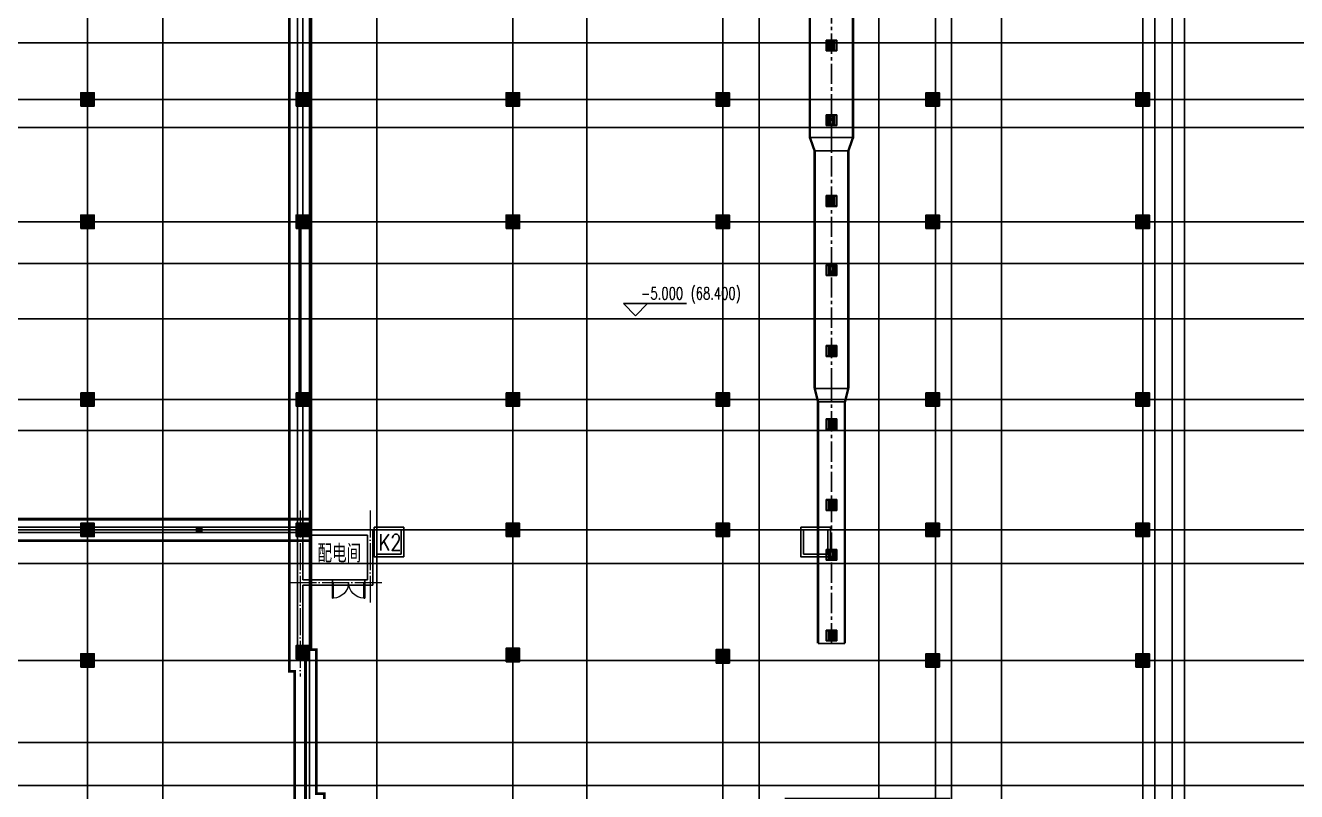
# Model space of a CAD drawing. Extents: x 369444 to 684549, y -549309 to 575337.
# Drawn here: x 440770 to 487992, y 224932 to 253407 of the extents above; entities that cross this region are included whole.
import ezdxf

# ---------------------------------------------------------------- set-up
doc = ezdxf.new("R2010")
doc.units = 0
doc.header["$LTSCALE"] = 1000
doc.header["$MEASUREMENT"] = 0
for name, pattern in [('CENTER2', [1.125, 0.75, -0.125, 0.125, -0.125]), ('DASH', [0.35, 0.25, -0.1]), ('DOTE', [2.42, 2, -0.2, 0.02, -0.2])]:
    doc.linetypes.add(name, pattern=pattern)
for name, color, linetype in [('COLUMN', 9, 'Continuous'), ('DOTE', 1, 'Continuous'), ('DUCT-排烟中心线', 5, 'CENTER2'), ('DUCT-排烟法兰', 4, 'Continuous'), ('DUCT-排烟管', 2, 'Continuous'), ('DUCT-排烟管端线', 4, 'Continuous'), ('WALL', 9, 'Continuous'), ('WINDOW', 4, 'Continuous'), ('景观场地标高', 4, 'Continuous'), ('构造柱', 6, 'Continuous'), ('车库集水坑', 60, 'Continuous'), ('防火分区线', 7, 'Continuous'), ('风管标注', 3, 'Continuous')]:
    doc.layers.add(name, color=color, linetype=linetype)
doc.layers.add('DOTE2', color=122, linetype='DOTE', lineweight=9)
doc.layers.add('TEXT', color=7, linetype='Continuous', lineweight=13)
doc.styles.add('_HZTXT', font='txt.shx', dxfattribs={"width": 0.8, "bigfont": 'HZTXT.shx'})
doc.styles.add('_TCH_DIM', font='SIMPLEX', dxfattribs={"bigfont": 'GBCBIG'})

# ---------------------------------------------------------------- blocks, each defined once
blk = doc.blocks.new('A$C47E9097D')
at = {"layer": '构造柱'}
blk.add_hatch(color=256, dxfattribs=at).paths.add_polyline_path([(66800, -235750), (66600, -235750), (66600, -235950), (66800, -235950)])
blk.add_lwpolyline([(66600, -235750), (66800, -235750), (66800, -235950), (66600, -235950)], close=True, dxfattribs=at)
blk = doc.blocks.new('$DorLib2D$00000213')
at = {"color": 0, "linetype": 'DASH', "const_width": 0.02}
blk.add_lwpolyline([(0.5, 0), (-0.5, 0)], dxfattribs=at)
blk = doc.blocks.new('$DorLib2D$00000002')
for p, q in [((-0.5, 0), (-0.5, 0.4875)), ((-0.475, 0.4875), (-0.5, 0.4875)), ((-0.475, 0), (-0.475, 0.4875)), ((0.475, 0), (0.475, 0.4875)), ((0.475, 0.4875), (0.5, 0.4875)), ((0.5, 0), (0.5, 0.4875)), ((-0.5, 0), (-0.475, 0)), ((0.5, 0), (0.475, 0))]:
    blk.add_line(p, q)
at = {"lineweight": 13}
for centre, start, end in [((-0.4875, 0), 0, 88.53072), ((0.4875, 0), 91.46928, 180)]:
    blk.add_arc(centre, 0.4875, start, end, dxfattribs=at)
blk = doc.blocks.new('column500')
h = blk.add_hatch(color=0)
h.dxf.hatch_style = 1
h.paths.add_polyline_path([(-216381, -381440), (-215881, -381440), (-215881, -380940), (-216381, -380940)])
at = {"color": 0}
blk.add_lwpolyline([(-216381, -381440), (-215881, -381440), (-215881, -380940), (-216381, -380940)], close=True, dxfattribs=at)
blk = doc.blocks.new('56154dghgh')
at = {"layer": '车库集水坑', "lineweight": -2}
for points in [[(525097111, 3952329891), (525098211, 3952329891), (525098211, 3952328791), (525097111, 3952328791)], [(525097211, 3952329791), (525098111, 3952329791), (525098111, 3952328891), (525097211, 3952328891)]]:
    blk.add_lwpolyline(points, close=True, dxfattribs=at)
blk = doc.blocks.new('N-风管')
at = {"color": 0}
for p, q in [((38489306559.016144, 3905347290.749675, 2600), (38489306470.127258, 3905347330.749675, 2600)), ((38489306470.127258, 3905347330.749675, 2600), (38489306470.127258, 3905346930.749675, 2600)), ((38489306870.127258, 3905347330.749675, 2600), (38489306470.127258, 3905347330.749675, 2600)), ((38489306633.090218, 3905347290.749675, 2600), (38489306633.090218, 3905346978.749675, 2600)), ((38489306707.164299, 3905347290.749675, 2600), (38489306707.164299, 3905346978.749675, 2600)), ((38489306870.127258, 3905347330.749675, 2600), (38489306781.238373, 3905347290.749675, 2600)), ((38489306470.127258, 3905346930.749675, 2600), (38489306559.016144, 3905346978.749675, 2600)), ((38489306470.127258, 3905346930.749675, 2600), (38489306870.127258, 3905346930.749675, 2600)), ((38489306870.127258, 3905346930.749675, 2600), (38489306781.238373, 3905346978.749675, 2600)), ((38489306559.016144, 3905344515.368634, 2600), (38489306470.127258, 3905344555.368634, 2600)), ((38489306470.127258, 3905344555.368634, 2600), (38489306470.127258, 3905344155.368634, 2600)), ((38489306870.127258, 3905344555.368634, 2600), (38489306470.127258, 3905344555.368634, 2600)), ((38489306633.090218, 3905344515.368634, 2600), (38489306633.090218, 3905344203.368634, 2600)), ((38489306707.164299, 3905344515.368634, 2600), (38489306707.164299, 3905344203.368634, 2600)), ((38489306870.127258, 3905344555.368634, 2600), (38489306781.238373, 3905344515.368634, 2600)), ((38489306470.127258, 3905344155.368634, 2600), (38489306559.016144, 3905344203.368634, 2600)), ((38489306470.127258, 3905344155.368634, 2600), (38489306870.127258, 3905344155.368634, 2600)), ((38489306870.127258, 3905344155.368634, 2600), (38489306781.238373, 3905344203.368634, 2600)), ((38489306559.016144, 3905341515.368634, 2600), (38489306470.127258, 3905341555.368634, 2600)), ((38489306470.127258, 3905341555.368634, 2600), (38489306470.127258, 3905341155.368634, 2600)), ((38489306870.127258, 3905341555.368634, 2600), (38489306470.127258, 3905341555.368634, 2600)), ((38489306633.090218, 3905341515.368634, 2600), (38489306633.090218, 3905341203.368634, 2600)), ((38489306707.164299, 3905341515.368634, 2600), (38489306707.164299, 3905341203.368634, 2600)), ((38489306870.127258, 3905341555.368634, 2600), (38489306781.238373, 3905341515.368634, 2600)), ((38489306470.127258, 3905341155.368634, 2600), (38489306559.016144, 3905341203.368634, 2600)), ((38489306470.127258, 3905341155.368634, 2600), (38489306870.127258, 3905341155.368634, 2600)), ((38489306870.127258, 3905341155.368634, 2600), (38489306781.238373, 3905341203.368634, 2600)), ((38489306870.127258, 3905338980.368649, 2600), (38489306470.127258, 3905338980.368649, 2600)), ((38489306470.127258, 3905338980.368649, 2600), (38489306559.016144, 3905338932.368649, 2600)), ((38489306470.127258, 3905338580.368649, 2600), (38489306559.016144, 3905338620.368649, 2600)), ((38489306633.090218, 3905338620.368649, 2600), (38489306633.090218, 3905338932.368649, 2600)), ((38489306707.164299, 3905338620.368649, 2600), (38489306707.164299, 3905338932.368649, 2600)), ((38489306870.127258, 3905338980.368649, 2600), (38489306781.238373, 3905338932.368649, 2600)), ((38489306781.238373, 3905338620.368649, 2600), (38489306870.127258, 3905338580.368649, 2600)), ((38489306870.127258, 3905338580.368649, 2600), (38489306870.127258, 3905338980.368649, 2600)), ((38489306470.127258, 3905338580.368649, 2600), (38489306870.127258, 3905338580.368649, 2600)), ((38489306870.127258, 3905335980.368649, 2600), (38489306470.127258, 3905335980.368649, 2600)), ((38489306470.127258, 3905335980.368649, 2600), (38489306559.016144, 3905335932.368649, 2600)), ((38489306633.090218, 3905335620.368649, 2600), (38489306633.090218, 3905335932.368649, 2600)), ((38489306707.164299, 3905335620.368649, 2600), (38489306707.164299, 3905335932.368649, 2600)), ((38489306870.127258, 3905335980.368649, 2600), (38489306781.238373, 3905335932.368649, 2600)), ((38489306870.127258, 3905335580.368649, 2600), (38489306870.127258, 3905335980.368649, 2600)), ((38489306470.127258, 3905335580.368649, 2600), (38489306559.016144, 3905335620.368649, 2600)), ((38489306470.127258, 3905335580.368649, 2600), (38489306870.127258, 3905335580.368649, 2600)), ((38489306781.238373, 3905335620.368649, 2600), (38489306870.127258, 3905335580.368649, 2600)), ((38489306870.127258, 3905333255.368724, 2600), (38489306470.127258, 3905333255.368724, 2600)), ((38489306470.127258, 3905333255.368724, 2600), (38489306559.016144, 3905333207.368724, 2600)), ((38489306633.090218, 3905332895.368724, 2600), (38489306633.090218, 3905333207.368724, 2600)), ((38489306707.164299, 3905332895.368724, 2600), (38489306707.164299, 3905333207.368724, 2600)), ((38489306870.127258, 3905333255.368724, 2600), (38489306781.238373, 3905333207.368724, 2600)), ((38489306870.127258, 3905332855.368724, 2600), (38489306870.127258, 3905333255.368724, 2600)), ((38489306470.127258, 3905332855.368724, 2600), (38489306559.016144, 3905332895.368724, 2600)), ((38489306470.127258, 3905332855.368724, 2600), (38489306870.127258, 3905332855.368724, 2600)), ((38489306781.238373, 3905332895.368724, 2600), (38489306870.127258, 3905332855.368724, 2600)), ((38489306870.127258, 3905330255.368724, 2600), (38489306470.127258, 3905330255.368724, 2600)), ((38489306470.127258, 3905330255.368724, 2600), (38489306559.016144, 3905330207.368724, 2600)), ((38489306633.090218, 3905329895.368724, 2600), (38489306633.090218, 3905330207.368724, 2600)), ((38489306707.164299, 3905329895.368724, 2600), (38489306707.164299, 3905330207.368724, 2600)), ((38489306870.127258, 3905330255.368724, 2600), (38489306781.238373, 3905330207.368724, 2600)), ((38489306870.127258, 3905329855.368724, 2600), (38489306870.127258, 3905330255.368724, 2600)), ((38489306470.127258, 3905329855.368724, 2600), (38489306559.016144, 3905329895.368724, 2600)), ((38489306470.127258, 3905329855.368724, 2600), (38489306870.127258, 3905329855.368724, 2600)), ((38489306781.238373, 3905329895.368724, 2600), (38489306870.127258, 3905329855.368724, 2600)), ((38489306870.127258, 3905328405.368694, 2600), (38489306470.127258, 3905328405.368694, 2600)), ((38489306470.127258, 3905328405.368694, 2600), (38489306559.016144, 3905328357.368694, 2600)), ((38489306633.090218, 3905328045.368694, 2600), (38489306633.090218, 3905328357.368694, 2600)), ((38489306707.164299, 3905328045.368694, 2600), (38489306707.164299, 3905328357.368694, 2600)), ((38489306870.127258, 3905328405.368694, 2600), (38489306781.238373, 3905328357.368694, 2600)), ((38489306870.127258, 3905328005.368694, 2600), (38489306870.127258, 3905328405.368694, 2600)), ((38489306470.127258, 3905328005.368694, 2600), (38489306559.016144, 3905328045.368694, 2600)), ((38489306470.127258, 3905328005.368694, 2600), (38489306870.127258, 3905328005.368694, 2600)), ((38489306781.238373, 3905328045.368694, 2600), (38489306870.127258, 3905328005.368694, 2600)), ((38489306870.127258, 3905325405.368694, 2600), (38489306470.127258, 3905325405.368694, 2600)), ((38489306470.127258, 3905325405.368694, 2600), (38489306559.016144, 3905325357.368694, 2600)), ((38489306870.127258, 3905325405.368694, 2600), (38489306781.238373, 3905325357.368694, 2600)), ((38489306870.127258, 3905325005.368694, 2600), (38489306870.127258, 3905325405.368694, 2600)), ((38489306470.127258, 3905325005.368694, 2600), (38489306559.016144, 3905325045.368694, 2600)), ((38489306470.127258, 3905325005.368694, 2600), (38489306870.127258, 3905325005.368694, 2600)), ((38489306633.090218, 3905325045.368694, 2600), (38489306633.090218, 3905325357.368694, 2600)), ((38489306707.164299, 3905325045.368694, 2600), (38489306707.164299, 3905325357.368694, 2600)), ((38489306781.238373, 3905325045.368694, 2600), (38489306870.127258, 3905325005.368694, 2600))]:
    blk.add_line(p, q, dxfattribs=at)
at = {"color": 0, "lineweight": 40}
for p, q in [((38489306781.238373, 3905347290.749675, 2600), (38489306559.016144, 3905347290.749675, 2600)), ((38489306559.016144, 3905346978.749675, 2600), (38489306559.016144, 3905347290.749675, 2600)), ((38489306781.238373, 3905346978.749675, 2600), (38489306781.238373, 3905347290.749675, 2600)), ((38489306559.016144, 3905346978.749675, 2600), (38489306781.238373, 3905346978.749675, 2600)), ((38489306781.238373, 3905344515.368634, 2600), (38489306559.016144, 3905344515.368634, 2600)), ((38489306559.016144, 3905344203.368634, 2600), (38489306559.016144, 3905344515.368634, 2600)), ((38489306781.238373, 3905344203.368634, 2600), (38489306781.238373, 3905344515.368634, 2600)), ((38489306559.016144, 3905344203.368634, 2600), (38489306781.238373, 3905344203.368634, 2600)), ((38489306781.238373, 3905341515.368634, 2600), (38489306559.016144, 3905341515.368634, 2600)), ((38489306559.016144, 3905341203.368634, 2600), (38489306559.016144, 3905341515.368634, 2600)), ((38489306781.238373, 3905341203.368634, 2600), (38489306781.238373, 3905341515.368634, 2600)), ((38489306559.016144, 3905341203.368634, 2600), (38489306781.238373, 3905341203.368634, 2600)), ((38489306781.238373, 3905338932.368649, 2600), (38489306559.016144, 3905338932.368649, 2600)), ((38489306559.016144, 3905338932.368649, 2600), (38489306559.016144, 3905338620.368649, 2600)), ((38489306559.016144, 3905338620.368649, 2600), (38489306781.238373, 3905338620.368649, 2600)), ((38489306781.238373, 3905338932.368649, 2600), (38489306781.238373, 3905338620.368649, 2600)), ((38489306781.238373, 3905335932.368649, 2600), (38489306559.016144, 3905335932.368649, 2600)), ((38489306559.016144, 3905335932.368649, 2600), (38489306559.016144, 3905335620.368649, 2600)), ((38489306781.238373, 3905335932.368649, 2600), (38489306781.238373, 3905335620.368649, 2600)), ((38489306559.016144, 3905335620.368649, 2600), (38489306781.238373, 3905335620.368649, 2600)), ((38489306781.238373, 3905333207.368724, 2600), (38489306559.016144, 3905333207.368724, 2600)), ((38489306559.016144, 3905333207.368724, 2600), (38489306559.016144, 3905332895.368724, 2600)), ((38489306781.238373, 3905333207.368724, 2600), (38489306781.238373, 3905332895.368724, 2600)), ((38489306559.016144, 3905332895.368724, 2600), (38489306781.238373, 3905332895.368724, 2600)), ((38489306781.238373, 3905330207.368724, 2600), (38489306559.016144, 3905330207.368724, 2600)), ((38489306559.016144, 3905330207.368724, 2600), (38489306559.016144, 3905329895.368724, 2600)), ((38489306781.238373, 3905330207.368724, 2600), (38489306781.238373, 3905329895.368724, 2600)), ((38489306559.016144, 3905329895.368724, 2600), (38489306781.238373, 3905329895.368724, 2600)), ((38489306781.238373, 3905328357.368694, 2600), (38489306559.016144, 3905328357.368694, 2600)), ((38489306559.016144, 3905328357.368694, 2600), (38489306559.016144, 3905328045.368694, 2600)), ((38489306781.238373, 3905328357.368694, 2600), (38489306781.238373, 3905328045.368694, 2600)), ((38489306559.016144, 3905328045.368694, 2600), (38489306781.238373, 3905328045.368694, 2600)), ((38489306781.238373, 3905325357.368694, 2600), (38489306559.016144, 3905325357.368694, 2600)), ((38489306559.016144, 3905325357.368694, 2600), (38489306559.016144, 3905325045.368694, 2600)), ((38489306559.016144, 3905325045.368694, 2600), (38489306781.238373, 3905325045.368694, 2600)), ((38489306781.238373, 3905325357.368694, 2600), (38489306781.238373, 3905325045.368694, 2600))]:
    blk.add_line(p, q, dxfattribs=at)
at = {"color": 0, "linetype": 'Continuous'}
for p, q in [((38489306870.127258, 3905347330.749675, 2600), (38489306870.127258, 3905346930.749675, 2600)), ((38489306870.127258, 3905344555.368634, 2600), (38489306870.127258, 3905344155.368634, 2600)), ((38489306870.127258, 3905341555.368634, 2600), (38489306870.127258, 3905341155.368634, 2600)), ((38489306470.127258, 3905338580.368649, 2600), (38489306470.127258, 3905338980.368649, 2600)), ((38489306470.127258, 3905335580.368649, 2600), (38489306470.127258, 3905335980.368649, 2600)), ((38489306470.127258, 3905332855.368724, 2600), (38489306470.127258, 3905333255.368724, 2600)), ((38489306470.127258, 3905329855.368724, 2600), (38489306470.127258, 3905330255.368724, 2600)), ((38489306470.127258, 3905328005.368694, 2600), (38489306470.127258, 3905328405.368694, 2600)), ((38489306470.127258, 3905325005.368694, 2600), (38489306470.127258, 3905325405.368694, 2600))]:
    blk.add_line(p, q, dxfattribs=at)
at = {"layer": 'DUCT-排烟中心线', "color": 0}
for p, q in [((38489306670.126907, 3905361080.268509), (38489306670.127258, 3905343713.471271)), ((38489306670.127258, 3905343713.271266), (38489306670.127274, 3905343213.271266)), ((38489306670.127258, 3905334392.073162), (38489306670.127274, 3905343213.07127)), ((38489306670.127258, 3905333891.873149), (38489306670.127258, 3905334391.873149)), ((38489306670.127258, 3905324915.073993), (38489306670.127258, 3905333891.673152))]:
    blk.add_line(p, q, dxfattribs=at)
at = {"layer": 'DUCT-排烟法兰', "color": 0}
for p, q in [((38489305830.127258, 3905343713.371273), (38489307510.127258, 3905343713.371273)), ((38489307325.127274, 3905343213.171268), (38489306015.127274, 3905343213.171268)), ((38489307325.127258, 3905334391.973155), (38489306015.127258, 3905334391.973155)), ((38489307200.127258, 3905333891.773151), (38489306140.127258, 3905333891.773151))]:
    blk.add_line(p, q, dxfattribs=at)
at = {"layer": 'DUCT-排烟管', "color": 0, "const_width": 90}
for points in [[(38489305870.126907, 3905361080.268493), (38489305870.127258, 3905343713.471255)], [(38489307470.127258, 3905343713.471287), (38489307470.126907, 3905361080.268525)], [(38489305870.127258, 3905343713.271245), (38489306045.127274, 3905343213.27125)], [(38489307470.127258, 3905343713.271287), (38489307295.127274, 3905343213.271283)], [(38489306045.127274, 3905343213.07127), (38489306045.127258, 3905334392.073163)], [(38489307295.127258, 3905334392.073161), (38489307295.127274, 3905343213.071269)], [(38489306170.127258, 3905333891.873149), (38489306045.127258, 3905334391.873149)], [(38489307170.127258, 3905333891.873149), (38489307295.127258, 3905334391.873149)], [(38489306170.127258, 3905333891.673152), (38489306170.127258, 3905324915.073993)], [(38489307170.127258, 3905324915.073993), (38489307170.127258, 3905333891.673152)]]:
    blk.add_lwpolyline(points, dxfattribs=at)
at = {"layer": 'DUCT-排烟管端线', "color": 0}
for p, q in [((38489305870.127258, 3905343713.471255), (38489307470.127258, 3905343713.471287)), ((38489307470.127258, 3905343713.271287), (38489305870.127258, 3905343713.271245)), ((38489306045.127274, 3905343213.27125), (38489307295.127274, 3905343213.271283)), ((38489307295.127274, 3905343213.071269), (38489306045.127274, 3905343213.07127)), ((38489306045.127258, 3905334392.073163), (38489307295.127258, 3905334392.073161)), ((38489307295.127258, 3905334391.873149), (38489306045.127258, 3905334391.873149)), ((38489306170.127258, 3905333891.873149), (38489307170.127258, 3905333891.873149)), ((38489307170.127258, 3905333891.673152), (38489306170.127258, 3905333891.673152)), ((38489306170.127258, 3905324915.073993), (38489307170.127258, 3905324915.073993))]:
    blk.add_line(p, q, dxfattribs=at)

msp = doc.modelspace()

# ---------------------------------------------------------------- linework, layer by layer
at = {"layer": 'DOTE', "color": 8}
for p, q in [((443074.5, 59364.2), (443074.5, 476704.8)), ((445874.5, 59364.2), (445874.5, 476704.8)), ((451324.5, 59364.2), (451324.5, 476704.8)), ((458874.5, 59364.2), (458874.5, 476704.8)), ((466674.5, 59364.2), (466674.5, 476704.8)), ((474574.5, 59364.2), (474574.5, 476704.8)), ((475174.5, 59364.2), (475174.5, 476704.8)), ((482274.5, 59364.2), (482274.5, 476704.8)), ((483374.5, 59364.2), (483374.5, 476704.8)), ((453824.5, 59364.2), (453824.5, 261807)), ((461624.5, 59364.2), (461624.5, 261807)), ((468024.5, 59364.2), (468024.5, 261807)), ((472474.5, 59364.2), (472474.5, 261807)), ((477024.5, 59364.2), (477024.5, 261807)), ((482724.5, 59364.2), (482724.5, 261807)), ((483824.5, 59364.2), (483824.5, 261807))]:
    msp.add_line(p, q, dxfattribs=at)
at = {"layer": 'DOTE', "color": 8, "lineweight": -2}
for p, q in [((377844.4, 252757), (624570.9, 252757)), ((377844.4, 250657), (624570.9, 250657)), ((377844.4, 249607), (624570.9, 249607)), ((377844.4, 246107), (624570.9, 246107)), ((377844.4, 244557), (624570.9, 244557)), ((377844.4, 242507), (624570.9, 242507)), ((377844.4, 239507), (624570.9, 239507)), ((377844.4, 238357), (624570.9, 238357)), ((377844.4, 234657), (624570.9, 234657)), ((377844.4, 233407), (624570.9, 233407)), ((377844.4, 229807), (624570.9, 229807)), ((377844.4, 226757), (624570.9, 226757)), ((377844.4, 225157), (624570.9, 225157))]:
    msp.add_line(p, q, dxfattribs=at)
at = {"layer": 'DOTE2', "linetype": 'DOTE', "ltscale": 0.5}
for points in [[(450974.5, 235375.3), (450974.5, 229205.2)], [(453574.5, 235375.3), (453574.5, 231911.8)], [(450586.1, 232707), (454049.6, 232707)]]:
    msp.add_lwpolyline(points, dxfattribs=at)
at = {"layer": 'WALL'}
for p, q in [((450874.5, 255457), (450874.5, 245857)), ((451074.5, 245857), (451074.5, 255457)), ((450874.5, 245857), (451074.5, 245857)), ((451074.5, 239757), (450874.5, 239757)), ((450874.5, 239757), (450874.5, 234757)), ((451074.5, 234757), (451074.5, 239757)), ((436774.5, 234757), (450974.5, 234757)), ((450974.5, 234757), (451074.5, 234757)), ((451074.5, 234757), (451074.5, 234557)), ((436774.5, 234557), (450974.5, 234557)), ((450874.5, 234557), (450874.5, 232707)), ((450974.5, 234557), (451074.5, 234557)), ((451074.5, 234557), (451074.5, 232807)), ((451174.5, 234657), (453674.5, 234657)), ((451174.5, 234657), (451174.5, 234457)), ((451174.5, 234457), (453474.5, 234457)), ((453474.5, 232807), (453474.5, 234457)), ((453674.5, 232607), (453674.5, 234657)), ((452174.5, 232807), (451074.5, 232807)), ((452174.5, 232607), (452174.5, 232807)), ((453474.5, 232807), (453374.5, 232807)), ((453374.5, 232807), (453374.5, 232607)), ((450874.5, 232707), (450874.5, 230057)), ((451074.5, 232607), (452174.5, 232607)), ((451074.5, 232607), (451074.5, 230057)), ((453374.5, 232607), (453674.5, 232607)), ((451074.5, 230057), (450874.5, 230057)), ((451074.5, 230057), (451074.5, 229856.9)), ((451274.5, 230057), (451074.5, 230057)), ((451274.5, 229856.9), (451274.5, 230057)), ((451074.5, 229856.9), (451274.5, 229856.9))]:
    msp.add_line(p, q, dxfattribs=at)
at = {"layer": 'WINDOW'}
for p, q in [((452174.5, 232807), (453374.5, 232807)), ((452174.5, 232607), (453374.5, 232607))]:
    msp.add_line(p, q, dxfattribs=at)
at = {"layer": '景观场地标高'}
for p, q in [((463434.3, 242618.6), (462984.3, 243068.6)), ((462984.3, 243068.6), (465331.8, 243068.6)), ((463434.3, 242618.6), (463884.3, 243068.6))]:
    msp.add_line(p, q, dxfattribs=at)
at = {"layer": '车库集水坑', "lineweight": -2, "elevation": 96.6}
for points in [[(453724.5, 234757.8), (454824.5, 234757.8), (454824.5, 233657.8), (453724.5, 233657.8)], [(453824.5, 234657.8), (454724.5, 234657.8), (454724.5, 233757.8), (453824.5, 233757.8)]]:
    msp.add_lwpolyline(points, close=True, dxfattribs=at)
at = {"layer": '防火分区线', "color": 6, "linetype": 'DASH', "ltscale": 8, "const_width": 100}
for points in [[(451374.5, 298706.2), (451374.5, 234256.2), (436374.5, 234256.2), (436374.5, 237206.2), (435474.5, 237206.2), (435474.5, 240406.2), (432524.5, 240406.2), (432524.5, 241207), (427674.5, 241207), (427674.5, 248806.2), (422474.5, 248806.2), (422474.5, 243906.2), (418224.5, 243906.2), (418224.5, 242406.2), (409774.5, 242406.2), (409774.5, 241506.2), (403574.5, 241506.2), (403574.5, 249006.2), (403474.5, 249006.2), (403474.5, 244106.8), (391874.5, 244106.8), (391874.5, 242106.2), (379874.5, 242106.2), (379874.5, 305556.1)], [(450574.5, 297906.2), (450574.5, 235056.2), (437174.5, 235056.2), (437174.5, 238006.2), (436274.5, 238006.2), (436274.5, 241206.2), (433324.5, 241206.2), (433324.5, 242007), (428474.5, 242007), (428474.5, 249606.2), (421674.5, 249606.2), (421674.5, 244706.2), (417424.5, 244706.2), (417424.5, 243206.2), (408974.5, 243206.2), (408974.5, 242306.2), (404374.5, 242306.2), (404374.5, 249806.2), (402674.5, 249806.2), (402674.5, 244906.8), (391074.5, 244906.8), (391074.5, 242906.2), (380674.5, 242906.2), (380674.5, 304756.2)]]:
    msp.add_lwpolyline(points, dxfattribs=at)
at = {"layer": '防火分区线', "color": 195, "linetype": 'DASH', "ltscale": 8, "const_width": 100}
for points in [[(450574.5, 282757), (450574.5, 229407), (450774.5, 229407), (450774.5, 224057), (451074.5, 224057), (451074.5, 216557), (457474.5, 216557), (457474.5, 217257), (469824.5, 217257), (469824.5, 223857), (474274.5, 223857), (474274.5, 217207), (477574.5, 217207), (477574.5, 217957.8), (514374.5, 217957.8), (514374.5, 223468.4), (514024.5, 229568.4), (514024.5, 234257), (521824.5, 234257), (521824.5, 267107)], [(451374.5, 281957), (451374.5, 230207), (451574.5, 230207), (451574.5, 224857), (451874.5, 224857), (451874.5, 217357), (456674.5, 217357), (456674.5, 218057), (469024.5, 218057), (469024.5, 224657), (475074.5, 224657), (475074.5, 218007), (476774.5, 218007), (476774.5, 218757.8), (513574.5, 218757.8), (513574.5, 223445.5), (513224.5, 229545.5), (513224.5, 235057), (521024.5, 235057), (521024.5, 266307)]]:
    msp.add_lwpolyline(points, dxfattribs=at)
at = {"layer": '防火分区线', "color": 56, "linetype": 'DASH', "ltscale": 8, "const_width": 100}
for points in [[(437424.5, 195357), (451824.5, 195357), (451824.5, 200199), (453674.5, 206449), (453674.5, 217357), (451874.5, 217357), (451874.5, 224857), (451574.5, 224857), (451574.5, 230207), (451374.5, 230207), (451374.5, 235057), (436374.5, 235057)], [(438224.5, 196157), (451024.5, 196157), (451024.5, 200314.9), (452874.5, 206564.9), (452874.5, 216557), (451074.5, 216557), (451074.5, 224057), (450774.5, 224057), (450774.5, 229407), (450574.5, 229407), (450574.5, 234257), (437174.5, 234257)]]:
    msp.add_lwpolyline(points, dxfattribs=at)

# ---------------------------------------------------------------- block references
at = {"layer": 'COLUMN', "color": 8, "xscale": -1, "rotation": 270}
for p in [(824264.4, 466787.9), (832264.4, 466787.9), (840064.4, 466787.9), (847864.4, 466787.9), (855664.4, 466787.9), (863464.4, 466787.9), (824264.4, 462237.9), (832264.4, 462237.9), (840064.4, 462237.9), (847864.4, 462237.9), (855664.4, 462237.9), (863464.4, 462237.9), (824264.4, 450787.9), (832264.4, 450787.9), (840064.4, 450787.9), (847864.4, 450787.9), (855664.4, 450787.9), (863464.4, 450787.9), (824264.4, 445937.9), (832264.4, 446237.9), (840064.4, 446137.9), (847864.4, 446087.9), (855664.4, 445937.9), (863464.4, 445937.9)]:
    msp.add_blockref('column500', p, dxfattribs=at)
at = {"layer": 'COLUMN', "color": 8, "rotation": 270}
for p in [(824264.4, 23376.1), (832264.4, 23376.1), (840064.4, 23376.1), (847864.4, 23376.1), (855664.4, 23376.1), (863464.4, 23376.1)]:
    msp.add_blockref('column500', p, dxfattribs=at)
at = {"layer": 'WINDOW'}
for p, xscale, yscale, zscale, rotation in [((450974.5, 242807), -6100, 6100, -6100, 269.9999999861007), ((451174.5, 227231.9), -5250.041100025177, 5250.041100025177, -5250.041100025177, 270)]:
    msp.add_blockref('$DorLib2D$00000213', p, dxfattribs=dict(at, xscale=xscale, yscale=yscale, zscale=zscale, rotation=rotation))
at = {"layer": 'WINDOW', "lineweight": -2, "xscale": -1200, "yscale": 1200, "zscale": 1200, "rotation": 180}
msp.add_blockref('$DorLib2D$00000002', (452774.5, 232707), dxfattribs=at)
at = {"layer": '构造柱', "ltscale": 6}
msp.add_blockref('A$C47E9097D', (380524.5, 470507), dxfattribs=at)
at = {"layer": '车库集水坑', "lineweight": -2}
msp.add_blockref('56154dghgh', (-524627536.3, -3952095133.7, 96.6), dxfattribs=at)
at = {"layer": '风管标注', "color": 8}
msp.add_blockref('N-风管', (-38488835956.2, -3905094473.4), dxfattribs=at)

# ---------------------------------------------------------------- texts
at = {"layer": 'TEXT', "color": 3, "style": '_HZTXT', "width": 0.8}
msp.add_text('配电间', height=675, dxfattribs=at).set_placement((451620.9, 233444.2))
at = {"layer": '景观场地标高', "color": 7, "style": '_TCH_DIM', "width": 0.705882}
for s, p in [('-5.000', (463636.8, 243226.1)), ('(68.400)', (465481.8, 243226.1))]:
    msp.add_text(s, height=446.25, dxfattribs=at).set_placement(p)
at = {"layer": '车库集水坑', "lineweight": -2, "style": '_HZTXT', "width": 0.8}
msp.add_text('K2', height=600, dxfattribs=at).set_placement((453895.1, 233894.9, 96.6))

doc.saveas('drawing.dxf')
